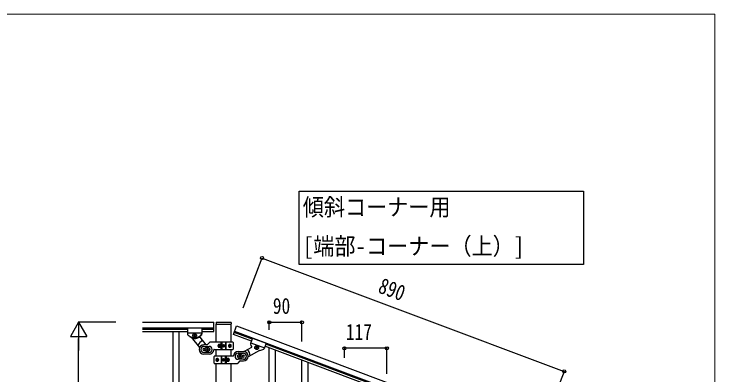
# Model space of a CAD drawing. Units: millimetres, scale not verified. Extents: x -4143 to 4140, y -2900 to 2898.
# Drawn here: x 2027 to 3960, y 1852 to 2848 of the extents above; entities that cross this region are included whole.
import ezdxf
from ezdxf.enums import TextEntityAlignment as Align

# ---------------------------------------------------------------- set-up
doc = ezdxf.new("R2010")
doc.units = ezdxf.units.MM
doc.header["$LTSCALE"] = 10
doc.layers.add('0-3_YKK_A1', color=4, linetype='Continuous')
doc.layers.add('0-4_YKK_D', color=6, linetype='Continuous')
doc.layers.add('0-5_YKK_ZWAK', color=92, linetype='Continuous', lineweight=18)
doc.styles.add('ＭＳ ゴシック', font='')
doc.styles.get('ＭＳ ゴシック').set_extended_font_data('MS Gothic')

msp = doc.modelspace()

# ---------------------------------------------------------------- linework, layer by layer
at = {"layer": '0-3_YKK_A1'}
for p, q in [((2381.03, 1997.54), (2577.89, 1997.54)), ((2577.89, 1972.54), (2577.89, 1997.54)), ((2584.39, 1996.5), (2584.39, 1993)), ((2584.64, 1942.3), (2584.64, 1992.5)), ((2584.89, 1992.5), (2624.89, 1992.5)), ((2585.39, 1997.5), (2624.39, 1997.5)), ((2625.14, 1992.5), (2625.14, 1942.3)), ((2625.39, 1996.5), (2625.39, 1993)), ((2381.03, 1982.54), (2577.89, 1982.54)), ((2381.03, 1978.54), (2504.89, 1978.54)), ((2381.03, 1972.54), (2504.89, 1972.54)), ((2464.39, 1972.54), (2464.39, 1112.54)), ((2481.39, 1972.54), (2481.39, 1112.54)), ((2504.89, 1981.54), (2504.89, 1965.22)), ((2544.89, 1981.54), (2504.89, 1981.54)), ((2504.89, 1981.54), (2504.89, 1965.22)), ((2544.89, 1981.54), (2504.89, 1981.54)), ((2544.89, 1981.54), (2544.89, 1965.22)), ((2544.89, 1981.54), (2544.89, 1965.2)), ((2544.89, 1978.54), (2577.89, 1978.54)), ((2544.89, 1972.54), (2577.89, 1972.54)), ((2631.81, 1964.17), (2640.55, 1987.46)), ((2635.28, 1973.42), (3468.63, 1660.84)), ((2640.55, 1987.46), (3473.9, 1674.89)), ((2544.89, 1967.54), (2504.89, 1967.54)), ((2544.89, 1967.54), (2504.89, 1967.54)), ((2515.31, 1956.22), (2538.73, 1928.3)), ((2523.45, 1961.52), (2522.49, 1961.52)), ((2526.33, 1960.56), (2527.29, 1960.56)), ((2538.86, 1956.15), (2556.12, 1935.58)), ((2681.49, 1945.53), (2631.81, 1964.17)), ((2683.6, 1951.15), (2633.92, 1969.78)), ((2684.65, 1953.96), (2678.92, 1938.66)), ((2684.65, 1953.96), (2722.1, 1939.91)), ((2558.65, 1935.54), (2550.39, 1935.54)), ((2560.77, 1936.42), (2566.01, 1941.66)), ((2629.89, 1942.54), (2568.13, 1942.54)), ((2591.76, 1934.75), (2592.53, 1934.75)), ((2597.94, 1922.54), (2597.94, 1942.54)), ((2599.89, 1942.54), (2599.89, 1922.54)), ((2609.89, 1942.54), (2609.89, 1922.54)), ((2611.83, 1922.54), (2611.83, 1942.54)), ((2622.6, 1934.75), (2623.22, 1934.75)), ((2630.89, 1941.54), (2630.89, 1923.54)), ((2679.74, 1940.85), (2717.19, 1926.8)), ((2722.1, 1939.91), (2716.37, 1924.63)), ((3368.92, 1693.97), (2721.01, 1936.99)), ((2550.39, 1931.04), (2564.89, 1931.04)), ((2550.39, 1925.54), (2554.81, 1925.54)), ((2554.81, 1919.54), (2550.39, 1919.54)), ((2564.89, 1914.04), (2550.39, 1914.04)), ((2558.39, 1922.04), (2557.39, 1922.04)), ((2561.39, 1923.04), (2562.39, 1923.04)), ((2578.85, 1922.54), (2629.89, 1922.54)), ((2584.64, 1903.98), (2584.64, 1922.54)), ((2590.83, 1932.98), (2590.37, 1932.98)), ((2590.83, 1932.1), (2590.37, 1932.1)), ((2592.53, 1930.34), (2591.76, 1930.34)), ((2593.13, 1932.98), (2593.89, 1932.98)), ((2593.13, 1932.1), (2593.89, 1932.1)), ((2603.66, 1932.95), (2602.84, 1932.95)), ((2606.12, 1932.13), (2606.94, 1932.13)), ((2621.58, 1932.98), (2622.21, 1932.98)), ((2621.58, 1932.1), (2622.21, 1932.1)), ((2623.22, 1930.34), (2622.6, 1930.34)), ((2624.4, 1932.98), (2624.08, 1932.98)), ((2624.4, 1932.1), (2624.08, 1932.1)), ((2625.14, 1922.54), (2625.14, 1903.98)), ((2644.89, 1916.98), (2659.39, 1916.98)), ((2681.38, 1928.07), (2661.44, 1916.82)), ((2703.45, 1919.86), (2672.27, 1902.26)), ((2694.66, 1927.8), (2693.76, 1928.13)), ((2697.7, 1927.68), (2698.59, 1927.35)), ((3366.81, 1688.36), (2718.9, 1931.37)), ((2730.89, 1678.26), (2730.89, 1926.88)), ((2747.89, 1711.17), (2747.89, 1920.5)), ((2564.89, 1909.54), (2550.39, 1909.54)), ((2578.89, 1884.98), (2578.89, 1902.98)), ((2630.92, 1903.98), (2579.89, 1903.98)), ((2585.37, 1894.42), (2585.7, 1894.42)), ((2586.56, 1896.19), (2587.18, 1896.19)), ((2588.19, 1894.42), (2587.57, 1894.42)), ((2597.94, 1903.98), (2597.94, 1883.98)), ((2599.89, 1883.98), (2599.89, 1903.98)), ((2609.89, 1883.98), (2609.89, 1903.98)), ((2611.83, 1903.98), (2611.83, 1883.98)), ((2616.65, 1894.42), (2615.89, 1894.42)), ((2617.25, 1896.19), (2618.01, 1896.19)), ((2618.94, 1894.42), (2619.41, 1894.42)), ((2644.89, 1912.48), (2659.39, 1912.48)), ((2659.39, 1895.48), (2644.89, 1895.48)), ((2648.39, 1903.48), (2647.39, 1903.48)), ((2651.39, 1904.48), (2652.39, 1904.48)), ((2654.97, 1906.98), (2659.39, 1906.98)), ((2659.39, 1900.98), (2654.97, 1900.98)), ((2579.89, 1883.98), (2641.65, 1883.98)), ((2584.64, 1120.24), (2584.64, 1883.98)), ((2585.37, 1893.54), (2585.7, 1893.54)), ((2587.18, 1891.78), (2586.56, 1891.78)), ((2588.19, 1893.54), (2587.57, 1893.54)), ((2603.66, 1894.39), (2602.84, 1894.39)), ((2606.12, 1893.57), (2606.94, 1893.57)), ((2616.65, 1893.54), (2615.89, 1893.54)), ((2618.01, 1891.78), (2617.25, 1891.78)), ((2618.94, 1893.54), (2619.41, 1893.54)), ((2625.14, 1883.98), (2625.14, 1121.04)), ((2649.01, 1890.11), (2643.77, 1884.86)), ((2651.13, 1890.98), (2659.39, 1890.98)), ((2820.89, 1544.76), (2820.89, 1893.12)), ((2837.89, 1544.76), (2837.89, 1886.74))]:
    msp.add_line(p, q, dxfattribs=at)
msp.add_lwpolyline([(3597.44, 2359.19), (3597.44, 2156.64), (2812.88, 2156.64), (2812.88, 2359.19)], close=True, dxfattribs=at)
for points in [[(2522.49, 1961.52), (2522.49, 1960.56), (2523.45, 1960.56)], [(2525.37, 1962.48), (2525.37, 1963.44), (2524.41, 1963.44), (2524.41, 1962.48)], [(2524.41, 1959.6), (2524.41, 1958.64), (2525.37, 1958.64), (2525.37, 1959.6)], [(2527.29, 1960.56), (2527.29, 1961.52), (2526.33, 1961.52)], [(2591.65, 1933.86), (2591.62, 1933.69), (2591.57, 1933.53), (2591.49, 1933.37), (2591.38, 1933.24), (2591.26, 1933.13), (2591.13, 1933.05), (2590.98, 1933), (2590.83, 1932.98)], [(2593.13, 1932.98), (2592.98, 1933), (2592.84, 1933.05), (2592.71, 1933.13), (2592.6, 1933.24), (2592.51, 1933.37), (2592.45, 1933.53), (2592.42, 1933.69), (2592.42, 1933.86)], [(2605.3, 1933.77), (2605.3, 1934.59), (2604.48, 1934.59), (2604.48, 1933.77)], [(2622.75, 1933.86), (2622.76, 1933.69), (2622.75, 1933.53), (2622.7, 1933.37), (2622.63, 1933.24), (2622.55, 1933.13), (2622.44, 1933.05), (2622.33, 1933), (2622.21, 1932.98)], [(2624.08, 1932.98), (2623.96, 1933), (2623.84, 1933.05), (2623.72, 1933.13), (2623.62, 1933.24), (2623.54, 1933.37), (2623.46, 1933.53), (2623.41, 1933.69), (2623.38, 1933.86)], [(2557.39, 1922.04), (2557.39, 1923.04), (2558.39, 1923.04)], [(2559.39, 1924.04), (2559.39, 1925.04), (2560.39, 1925.04), (2560.39, 1924.04)], [(2560.39, 1921.04), (2560.39, 1920.04), (2559.39, 1920.04), (2559.39, 1921.04)], [(2562.39, 1923.04), (2562.39, 1922.04), (2561.39, 1922.04)], [(2590.83, 1932.1), (2590.98, 1932.08), (2591.13, 1932.03), (2591.26, 1931.95), (2591.38, 1931.84), (2591.49, 1931.71), (2591.57, 1931.55), (2591.62, 1931.39), (2591.65, 1931.22)], [(2592.42, 1931.22), (2592.42, 1931.39), (2592.45, 1931.55), (2592.51, 1931.71), (2592.6, 1931.84), (2592.71, 1931.95), (2592.84, 1932.03), (2592.98, 1932.08), (2593.13, 1932.1)], [(2602.84, 1932.95), (2602.84, 1932.13), (2603.66, 1932.13)], [(2604.48, 1931.31), (2604.48, 1930.49), (2605.3, 1930.49), (2605.3, 1931.31)], [(2606.94, 1932.13), (2606.94, 1932.95), (2606.12, 1932.95)], [(2622.21, 1932.1), (2622.33, 1932.08), (2622.44, 1932.03), (2622.55, 1931.95), (2622.63, 1931.84), (2622.7, 1931.71), (2622.75, 1931.55), (2622.76, 1931.39), (2622.75, 1931.22)], [(2623.38, 1931.22), (2623.41, 1931.39), (2623.46, 1931.55), (2623.54, 1931.71), (2623.62, 1931.84), (2623.72, 1931.95), (2623.84, 1932.03), (2623.96, 1932.08), (2624.08, 1932.1)], [(2693.76, 1928.13), (2694.1, 1929.03), (2695, 1928.7)], [(2696.12, 1926.22), (2695.79, 1925.32), (2694.89, 1925.66), (2695.22, 1926.56)], [(2696.24, 1929.26), (2696.57, 1930.16), (2697.47, 1929.82), (2697.13, 1928.92)], [(2698.59, 1927.35), (2698.26, 1926.45), (2697.36, 1926.78)], [(2586.4, 1895.31), (2586.36, 1895.13), (2586.31, 1894.97), (2586.24, 1894.82), (2586.15, 1894.68), (2586.05, 1894.57), (2585.94, 1894.49), (2585.82, 1894.44), (2585.7, 1894.42)], [(2587.57, 1894.42), (2587.45, 1894.44), (2587.33, 1894.49), (2587.23, 1894.57), (2587.14, 1894.68), (2587.07, 1894.82), (2587.03, 1894.97), (2587.01, 1895.13), (2587.02, 1895.31)], [(2605.3, 1895.21), (2605.3, 1896.03), (2604.48, 1896.03), (2604.48, 1895.21)], [(2617.36, 1895.31), (2617.36, 1895.13), (2617.33, 1894.97), (2617.27, 1894.82), (2617.18, 1894.68), (2617.07, 1894.57), (2616.94, 1894.49), (2616.8, 1894.44), (2616.65, 1894.42)], [(2618.94, 1894.42), (2618.79, 1894.44), (2618.65, 1894.49), (2618.51, 1894.57), (2618.39, 1894.68), (2618.29, 1894.82), (2618.21, 1894.97), (2618.15, 1895.13), (2618.12, 1895.31)], [(2647.39, 1903.48), (2647.39, 1904.48), (2648.39, 1904.48)], [(2649.39, 1905.48), (2649.39, 1906.48), (2650.39, 1906.48), (2650.39, 1905.48)], [(2650.39, 1902.48), (2650.39, 1901.48), (2649.39, 1901.48), (2649.39, 1902.48)], [(2652.39, 1904.48), (2652.39, 1903.48), (2651.39, 1903.48)], [(2585.7, 1893.54), (2585.82, 1893.53), (2585.94, 1893.48), (2586.05, 1893.39), (2586.15, 1893.28), (2586.24, 1893.15), (2586.31, 1893), (2586.36, 1892.83), (2586.4, 1892.66)], [(2587.02, 1892.66), (2587.01, 1892.83), (2587.03, 1893), (2587.07, 1893.15), (2587.14, 1893.28), (2587.23, 1893.39), (2587.33, 1893.48), (2587.45, 1893.53), (2587.57, 1893.54)], [(2602.84, 1894.39), (2602.84, 1893.57), (2603.66, 1893.57)], [(2604.48, 1892.75), (2604.48, 1891.93), (2605.3, 1891.93), (2605.3, 1892.75)], [(2606.94, 1893.57), (2606.94, 1894.39), (2606.12, 1894.39)], [(2616.65, 1893.54), (2616.8, 1893.53), (2616.94, 1893.48), (2617.07, 1893.39), (2617.18, 1893.28), (2617.27, 1893.15), (2617.33, 1893), (2617.36, 1892.83), (2617.36, 1892.66)], [(2618.12, 1892.66), (2618.15, 1892.83), (2618.21, 1893), (2618.29, 1893.15), (2618.39, 1893.28), (2618.51, 1893.39), (2618.65, 1893.48), (2618.79, 1893.53), (2618.94, 1893.54)]]:
    msp.add_lwpolyline(points, dxfattribs=at)
for centre, radius in [((2524.89, 1961.04), 5.3), ((2604.89, 1932.54), 4), ((2604.89, 1932.54), 3.75), ((2559.89, 1922.54), 5.9), ((2696.18, 1927.74), 5.3), ((2604.89, 1893.98), 4), ((2604.89, 1893.98), 3.75), ((2649.89, 1903.98), 5.9)]:
    msp.add_circle(centre, radius, dxfattribs=at)
for centre, radius, start, end in [((2585.39, 1996.5), 1, 90, 180), ((2584.89, 1993), 0.5, 180, 270), ((2624.39, 1996.5), 1, 0, 90), ((2624.89, 1993), 0.5, 270, 0), ((2506.89, 1965.22), 2, 180, 218.49995), ((2506.89, 1965.22), 2, 180, 218.49996), ((2524.89, 1979.54), 25, 218.49995, 321.50005), ((2524.89, 1979.54), 25, 218.49996, 245.70849), ((2513.78, 1954.93), 2, 40, 65.70849), ((2524.39, 1979.54), 27, 255.63423, 301.73669), ((2523.45, 1962.48), 0.96, 270, 0), ((2523.45, 1959.6), 0.96, 0, 90), ((2526.33, 1962.48), 0.96, 180, 270), ((2526.33, 1959.6), 0.96, 90, 180), ((2540.4, 1957.44), 2, 125.05508, 220), ((2524.89, 1979.54), 25, 305.05508, 320.95374), ((2542.89, 1965.2), 2, 315.06998, 0), ((2542.89, 1965.22), 2, 321.50005, 0), ((2559.89, 1922.54), 28, 118.67181, 156.51477), ((2550.39, 1922.54), 13, 90, 270), ((2558.65, 1938.54), 3, 270, 315), ((2568.13, 1939.54), 3, 90, 135), ((2603.66, 1933.77), 0.82, 270, 0), ((2606.12, 1933.77), 0.82, 180, 270), ((2629.89, 1941.54), 1, 0, 90), ((2680.79, 1937.96), 2, 159.44, 204.37002), ((2702.68, 1945.06), 25, 198.48626, 214.38492), ((2550.39, 1922.54), 8.5, 90, 270), ((2550.39, 1922.54), 3, 90, 270), ((2558.39, 1924.04), 1, 270, 0), ((2558.39, 1921.04), 1, 0, 90), ((2561.39, 1924.04), 1, 180, 270), ((2561.39, 1921.04), 1, 90, 180), ((2564.89, 1922.54), 8.5, 270, 90), ((2564.89, 1922.54), 3, 270, 90), ((2564.89, 1922.54), 13, 270, 355.90396), ((2578.85, 1921.54), 1, 90, 175.90396), ((2603.66, 1931.31), 0.82, 0, 90), ((2606.12, 1931.31), 0.82, 90, 180), ((2629.89, 1923.54), 1, 270, 0), ((2644.89, 1903.98), 13, 90, 175.90396), ((2659.39, 1903.98), 13, 270, 90), ((2649.89, 1903.98), 28, 2.92523, 40.76819), ((2680.39, 1929.81), 2, 299.44, 34.38492), ((2694.33, 1926.9), 0.96, 339.44, 69.44), ((2695.34, 1929.59), 0.96, 249.44, 339.44), ((2697.02, 1925.89), 0.96, 69.44, 159.44), ((2698.03, 1928.58), 0.96, 159.44, 249.44), ((2704.43, 1918.12), 2, 93.73151, 119.44), ((2702.68, 1945.06), 25, 273.73151, 300.94004), ((2714.5, 1925.33), 2, 300.94004, 339.44), ((2579.89, 1902.98), 1, 90, 180), ((2603.66, 1895.21), 0.82, 270, 0), ((2606.12, 1895.21), 0.82, 180, 270), ((2630.92, 1904.98), 1, 270, 355.90396), ((2644.89, 1903.98), 8.5, 90, 270), ((2644.89, 1903.98), 3, 90, 270), ((2648.39, 1905.48), 1, 270, 0), ((2648.39, 1902.48), 1, 0, 90), ((2651.39, 1905.48), 1, 180, 270), ((2651.39, 1902.48), 1, 90, 180), ((2659.39, 1903.98), 8.5, 270, 90), ((2659.39, 1903.98), 3, 270, 90), ((2579.89, 1884.98), 1, 180, 270), ((2603.66, 1892.75), 0.82, 0, 90), ((2606.12, 1892.75), 0.82, 90, 180), ((2641.65, 1886.98), 3, 270, 315), ((2651.13, 1887.98), 3, 90, 135)]:
    msp.add_arc(centre, radius, start, end, dxfattribs=at)
for centre, major_axis, ratio, start_param, end_param in [((2592.39, 1932.54), (0, 4), 0.865, 0, 3.1415927), ((2595.2, 1932.54), (0, -7.22), 0.499772, 4.4018361, 4.5279947), ((2592.39, 1932.54), (-4.49, 0), 0.890869, 1.5707963, 4.712389), ((2595.96, 1932.54), (0, -7.22), 0.499772, 4.4018361, 4.5279947), ((2593.3, 1932.54), (0, -3.83), 0.866157, 6.2581902, 9.449773), ((2623.27, 1932.54), (-5.06, 0), 0.790514, 4.712389, 7.8539816), ((2621.77, 1932.54), (0, 3.83), 0.707107, 6.2398573, 9.468106), ((2617.74, 1932.54), (0, 7.22), 0.707107, 4.8967832, 5.0229419), ((2622.57, 1932.54), (0, 4), 0.7075, 3.2668505, 6.1579275), ((2618.36, 1932.54), (0, 7.22), 0.707107, 4.8967832, 5.0229419), ((2623.27, 1932.54), (0, 4), 0.7075, 3.1415927, 6.2831853), ((2593.97, 1932.54), (0, -7.22), 0.499772, 4.6512338, 4.7735441), ((2595.2, 1932.54), (0, -7.22), 0.499772, 4.8967832, 5.0229419), ((2595.96, 1932.54), (0, -7.22), 0.499772, 4.8967832, 5.0229419), ((2597.49, 1932.54), (0, -7.22), 0.499772, 4.6512338, 4.7735441), ((2616.49, 1932.54), (0, 7.22), 0.707107, 4.6512338, 4.7735441), ((2617.74, 1932.54), (0, 7.22), 0.707107, 4.4018361, 4.5279947), ((2618.36, 1932.54), (0, 7.22), 0.707107, 4.4018361, 4.5279947), ((2619.31, 1932.54), (0, 7.22), 0.707107, 4.6512338, 4.7735441), ((2586.5, 1893.98), (0, -4), 0.7075, 3.1415927, 6.2831853), ((2587.21, 1893.98), (0, -4), 0.7075, 3.2668505, 6.1579275), ((2590.47, 1893.98), (0, -7.22), 0.707107, 4.6512338, 4.7735441), ((2591.41, 1893.98), (0, -7.22), 0.707107, 4.4018361, 4.5279947), ((2586.5, 1893.98), (5.06, 0), 0.790514, 4.712389, 7.8539816), ((2592.04, 1893.98), (0, -7.22), 0.707107, 4.4018361, 4.5279947), ((2588.01, 1893.98), (0, -3.83), 0.707107, 6.2398573, 9.468106), ((2593.28, 1893.98), (0, -7.22), 0.707107, 4.6512338, 4.7735441), ((2617.39, 1893.98), (4.49, 0), 0.890869, 1.5707963, 4.712389), ((2616.47, 1893.98), (0, 3.83), 0.866157, 6.2581902, 9.449773), ((2612.29, 1893.98), (0, 7.22), 0.499772, 4.6512338, 4.7735441), ((2613.81, 1893.98), (0, 7.22), 0.499772, 4.8967832, 5.0229419), ((2617.39, 1893.98), (0, -4), 0.865, 0, 3.1415927), ((2614.58, 1893.98), (0, 7.22), 0.499772, 4.8967832, 5.0229419), ((2615.81, 1893.98), (0, 7.22), 0.499772, 4.6512338, 4.7735441), ((2591.41, 1893.98), (0, -7.22), 0.707107, 4.8967832, 5.0229419), ((2592.04, 1893.98), (0, -7.22), 0.707107, 4.8967832, 5.0229419), ((2613.81, 1893.98), (0, 7.22), 0.499772, 4.4018361, 4.5279947), ((2614.58, 1893.98), (0, 7.22), 0.499772, 4.4018361, 4.5279947)]:
    msp.add_ellipse(centre, major_axis=major_axis, ratio=ratio, start_param=start_param, end_param=end_param, dxfattribs=at)
for centre, major_axis, ratio in [((2593.14, 1932.54), (0, -3.83), 0.866157), ((2622, 1932.54), (0, 3.83), 0.707107), ((2587.77, 1893.98), (0, -3.83), 0.707107), ((2616.64, 1893.98), (0, 3.83), 0.866157)]:
    msp.add_ellipse(centre, major_axis=major_axis, ratio=ratio, dxfattribs=at)
at = {"layer": '0-4_YKK_D'}
for p, q in [((2659.16, 2037.09), (2711.14, 2175.66)), ((2710.79, 2174.72), (3544.14, 1862.15)), ((2204.89, 1997.5), (2182.39, 1958.53)), ((2307.89, 1997.5), (2203.89, 1997.5)), ((2204.89, 1997.5), (2227.39, 1958.53)), ((2204.89, 1997.5), (2204.89, 1919.56)), ((2730.89, 1976.86), (2730.89, 1998.54)), ((2730.89, 1997.54), (2820.89, 1997.54)), ((2820.89, 1944.25), (2820.89, 1998.54)), ((2182.39, 1958.53), (2227.39, 1958.53)), ((2204.89, 1042.5), (2204.89, 1952.5)), ((2937.89, 1899.09), (2937.89, 1926.93)), ((3054.89, 1925.93), (2937.89, 1925.93)), ((3054.89, 1855.21), (3054.89, 1926.93)), ((3492.87, 1725.45), (3544.49, 1863.09))]:
    msp.add_line(p, q, dxfattribs=at)
for centre in [(2710.79, 2174.72), (2730.89, 1997.54), (2820.89, 1997.54), (2937.89, 1925.93), (3054.89, 1925.93), (3544.14, 1862.15)]:
    msp.add_circle(centre, 4.25, dxfattribs=at)
at = {"layer": '0-5_YKK_ZWAK', "color": 7}
for q in [(-3840.08, 2847.5), (3959.92, -2452.5)]:
    msp.add_line((3959.92, 2847.5), q, dxfattribs=at)

# ---------------------------------------------------------------- texts
at = {"layer": '0-3_YKK_A1', "style": 'ＭＳ ゴシック', "width": 0.9}
for s, p in [('傾斜コーナー用', (2823.11, 2277.37)), ('[端部-コーナー（上）]', (2823.11, 2169.58))]:
    msp.add_text(s, height=47.42, dxfattribs=at).set_placement(p, align=Align.BOTTOM_LEFT)
at = {"layer": '0-4_YKK_D', "style": 'ＭＳ ゴシック', "width": 0.8}
msp.add_text('890', height=43.99, rotation=339.44, dxfattribs=at).set_placement((3023.44, 2068.13), align=Align.BOTTOM_LEFT)
for s, p in [('90', (2740.69, 2007.54)), ('117', (2941.99, 1935.93))]:
    msp.add_text(s, height=43.99, dxfattribs=at).set_placement(p, align=Align.BOTTOM_LEFT)

doc.saveas('drawing.dxf')
